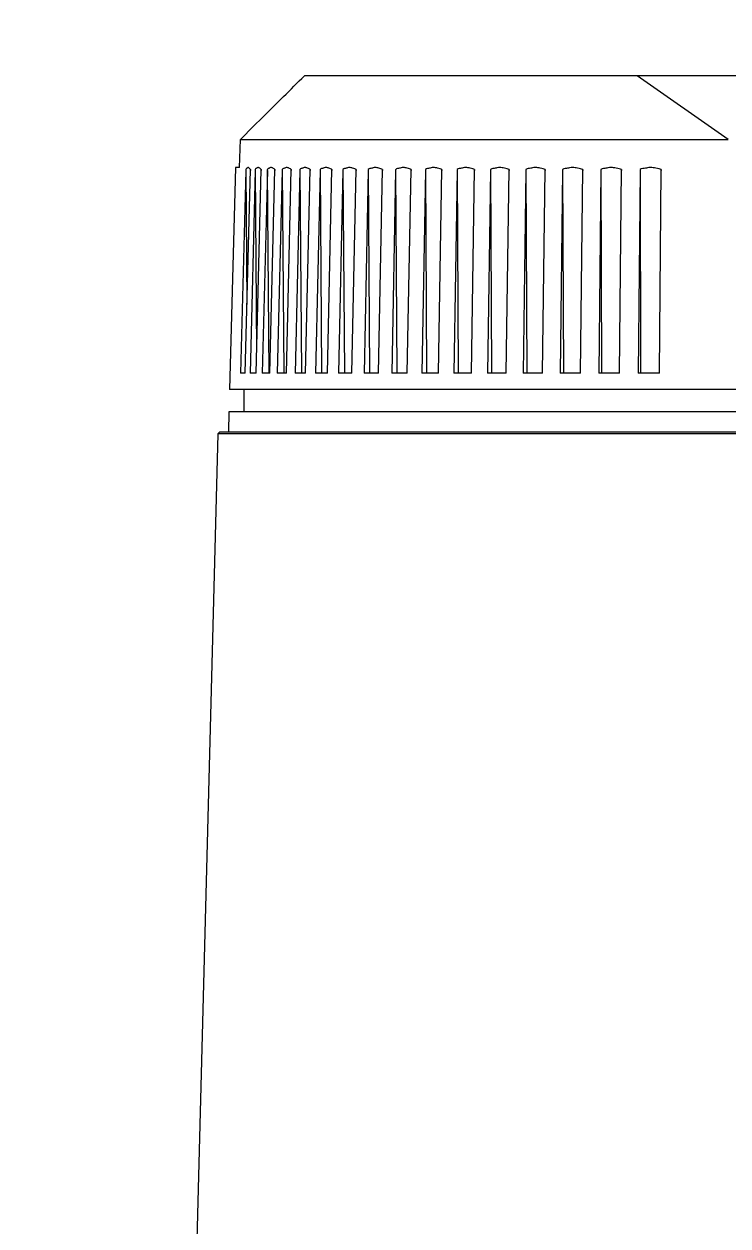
# Model space of a CAD drawing. Header units: inches. Extents: x 52169 to 69006, y 13152 to 42758.
# Drawn here: x 63313.8 to 63382.9, y 40877.3 to 40995.3 of the extents above; entities that cross this region are included whole.
import ezdxf

# ---------------------------------------------------------------- set-up
doc = ezdxf.new("R2010")
doc.units = ezdxf.units.IN
doc.header["$MEASUREMENT"] = 0
doc.styles.add('ING-AMB', font='romans.shx', dxfattribs={"width": 0.75, "oblique": 15})
doc.dimstyles.new('ING-AMB 25', dxfattribs={"dimscale": 25, "dimtxt": 3, "dimasz": 2.5, "dimexe": 1, "dimexo": 1, "dimgap": 1, "dimtad": 1, "dimdec": 0, "dimzin": 0, "dimdsep": 46, "dimtxsty": 'ING-AMB', "dimcen": 0.1, "dimclrd": 7, "dimclre": 7, "dimclrt": 2, "dimadec": 0, "dimazin": 0, "dimtfac": 1, "dimtdec": 0, "dimtmove": 0, "dimatfit": 0, "dimfxl": 1.25, "dimtolj": 1, "dimtzin": 0, "dimarcsym": 1})

# ---------------------------------------------------------------- blocks, each defined once
blk = doc.blocks.new('*D57')
at = {"color": 7, "lineweight": -2, "transparency": 16777216}
for p, q in [((63564.06, 41811.61), (59896, 41811.61)), ((59921, 41749.11), (59921, 38274.11)), ((60981.56, 38211.61), (59896, 38211.61))]:
    blk.add_line(p, q, dxfattribs=at)
at = {"color": 7, "transparency": 16777216}
for points in [[(59910.59, 41749.11), (59931.42, 41749.11), (59921, 41811.61)], [(59910.59, 38274.11), (59931.42, 38274.11), (59921, 38211.61)]]:
    blk.add_solid(points, dxfattribs=at)
at = {"layer": 'Defpoints', "color": 0, "transparency": 16777216}
for p in [(63589.06, 41811.61), (59921, 38211.61), (61006.56, 38211.61)]:
    blk.add_point(p, dxfattribs=at)
at = {"color": 2, "transparency": 16777216, "insert": (59858.5, 40011.61), "char_height": 75, "attachment_point": 5, "rotation": 90, "style": 'ING-AMB'}
blk.add_mtext('\\A1;3600', dxfattribs=at)
blk = doc.blocks.new('*D161')
at = {"color": 7, "lineweight": -2, "transparency": 16777216}
for p, q in [((61006.56, 38236.61), (61006.56, 42382.03)), ((63906.56, 41836.61), (63906.56, 42382.03)), ((63844.06, 42357.03), (61069.06, 42357.03))]:
    blk.add_line(p, q, dxfattribs=at)
at = {"color": 7, "transparency": 16777216}
for points in [[(61069.06, 42367.45), (61069.06, 42346.62), (61006.56, 42357.03)], [(63844.06, 42367.45), (63844.06, 42346.62), (63906.56, 42357.03)]]:
    blk.add_solid(points, dxfattribs=at)
at = {"layer": 'Defpoints', "color": 0, "transparency": 16777216}
for p in [(61006.56, 42357.03), (63906.56, 41811.61), (61006.56, 38211.61)]:
    blk.add_point(p, dxfattribs=at)
at = {"color": 2, "transparency": 16777216, "insert": (62456.56, 42419.53), "char_height": 75, "attachment_point": 5, "style": 'ING-AMB'}
blk.add_mtext('\\A1;2900', dxfattribs=at)
blk = doc.blocks.new('*D162')
at = {"color": 7, "lineweight": -2, "transparency": 16777216}
for p, q in [((61006.56, 38236.61), (61006.56, 42671.39)), ((65581.56, 41836.61), (65581.56, 42671.39)), ((65519.06, 42646.39), (61069.06, 42646.39))]:
    blk.add_line(p, q, dxfattribs=at)
at = {"color": 7, "transparency": 16777216}
for points in [[(61069.06, 42656.81), (61069.06, 42635.98), (61006.56, 42646.39)], [(65519.06, 42656.81), (65519.06, 42635.98), (65581.56, 42646.39)]]:
    blk.add_solid(points, dxfattribs=at)
at = {"layer": 'Defpoints', "color": 0, "transparency": 16777216}
for p in [(61006.56, 42646.39), (65581.56, 41811.61, 0), (61006.56, 38211.61)]:
    blk.add_point(p, dxfattribs=at)
at = {"color": 2, "transparency": 16777216, "insert": (63294.06, 42708.89), "char_height": 75, "attachment_point": 5, "style": 'ING-AMB'}
blk.add_mtext('\\A1;4575', dxfattribs=at)
blk = doc.blocks.new('*D163')
at = {"color": 7, "lineweight": -2, "transparency": 16777216}
for p, q in [((63564.06, 41811.61), (59621.63, 41811.61)), ((59646.63, 41749.11), (59646.63, 36234.18)), ((60987.71, 36171.68), (59621.63, 36171.68))]:
    blk.add_line(p, q, dxfattribs=at)
at = {"color": 7, "transparency": 16777216}
for points in [[(59636.21, 41749.11), (59657.05, 41749.11), (59646.63, 41811.61)], [(59636.21, 36234.18), (59657.05, 36234.18), (59646.63, 36171.68)]]:
    blk.add_solid(points, dxfattribs=at)
at = {"layer": 'Defpoints', "color": 0, "transparency": 16777216}
for p in [(63589.06, 41811.61), (59646.63, 36171.68), (61012.71, 36171.68)]:
    blk.add_point(p, dxfattribs=at)
at = {"color": 2, "transparency": 16777216, "insert": (59584.13, 38991.64), "char_height": 75, "attachment_point": 5, "rotation": 90, "style": 'ING-AMB'}
blk.add_mtext('\\A1;5640', dxfattribs=at)

msp = doc.modelspace()

# ---------------------------------------------------------------- linework, layer by layer
at = {"color": 8, "linetype": 'Continuous', "lineweight": 0, "extrusion": (-2.22045e-16, 1, -2.22045e-16)}
for p, q in [((63386.88, 40990.2), (63341.34, 40990.2)), ((63382.95, 40983.95), (63374.02, 40990.2)), ((63334.97, 40981.2), (63335.05, 40983.95)), ((63335.05, 40983.95), (63382.95, 40983.95)), ((63334.56, 40981.2), (63333.99, 40959.4)), ((63334.97, 40981.2), (63334.56, 40981.2)), ((63335.59, 40980.9), (63335.08, 40961)), ((63335.53, 40961), (63336.04, 40981)), ((63335.59, 40981), (63335.7, 40967.74)), ((63336.5, 40980.9), (63336, 40961)), ((63336.04, 40981), (63336.04, 40980.9)), ((63336.5, 40981), (63336.65, 40963.08)), ((63336.6, 40961), (63337.1, 40981)), ((63337.1, 40981), (63337.1, 40980.9)), ((63337.7, 40980.9), (63337.2, 40961)), ((63337.69, 40981), (63337.86, 40961)), ((63337.95, 40961), (63338.44, 40981)), ((63338.44, 40981), (63338.44, 40980.9)), ((63339.16, 40980.9), (63338.68, 40961)), ((63339.16, 40981), (63339.32, 40961)), ((63339.57, 40961), (63340.05, 40981)), ((63340.05, 40981), (63340.05, 40980.9)), ((63340.89, 40980.9), (63340.43, 40961)), ((63340.89, 40981), (63341.05, 40961)), ((63341.46, 40961), (63341.92, 40981)), ((63341.92, 40981), (63341.92, 40980.9)), ((63342.89, 40980.9), (63342.44, 40961)), ((63342.88, 40981), (63343.03, 40961)), ((63343.6, 40961), (63344.05, 40981)), ((63344.04, 40981), (63344.04, 40980.9)), ((63345.12, 40980.9), (63344.7, 40961)), ((63345.12, 40981), (63345.27, 40961)), ((63345.99, 40961), (63346.41, 40981)), ((63346.41, 40981), (63346.41, 40980.9)), ((63347.6, 40980.9), (63347.2, 40961)), ((63347.6, 40981), (63347.74, 40961)), ((63348.61, 40961), (63349.01, 40981)), ((63349.01, 40981), (63349.01, 40980.9)), ((63350.3, 40980.9), (63349.93, 40961)), ((63350.3, 40981), (63350.43, 40961)), ((63351.45, 40961), (63351.83, 40981)), ((63351.83, 40981), (63351.83, 40980.9)), ((63353.22, 40980.9), (63352.87, 40961)), ((63353.22, 40981), (63353.34, 40961)), ((63354.5, 40961), (63354.85, 40981)), ((63354.85, 40981), (63354.85, 40980.9)), ((63356.33, 40980.9), (63356.01, 40961)), ((63356.33, 40981), (63356.44, 40961)), ((63357.74, 40961), (63358.06, 40981)), ((63358.06, 40981), (63358.06, 40980.9)), ((63359.63, 40980.9), (63359.33, 40961)), ((63359.63, 40981), (63359.72, 40961)), ((63361.15, 40961), (63361.45, 40981)), ((63361.45, 40981), (63361.45, 40980.9)), ((63363.09, 40980.9), (63362.83, 40961)), ((63363.09, 40981), (63363.18, 40961)), ((63364.73, 40961), (63364.99, 40981)), ((63364.99, 40981), (63364.99, 40980.9)), ((63366.7, 40980.9), (63366.47, 40961)), ((63366.7, 40981), (63366.78, 40961)), ((63368.45, 40961), (63368.68, 40981)), ((63368.68, 40981), (63368.68, 40980.9)), ((63370.45, 40980.9), (63370.25, 40961)), ((63370.45, 40981), (63370.51, 40961)), ((63372.29, 40961), (63372.48, 40981)), ((63372.48, 40981), (63372.48, 40980.9)), ((63374.31, 40980.9), (63374.14, 40961)), ((63374.31, 40981), (63374.36, 40961)), ((63376.23, 40961), (63376.4, 40981)), ((63376.4, 40981), (63376.4, 40980.9)), ((63335.53, 40961), (63335.08, 40961)), ((63336.6, 40961), (63336, 40961)), ((63337.95, 40961), (63337.2, 40961)), ((63339.57, 40961), (63338.68, 40961)), ((63341.46, 40961), (63340.43, 40961)), ((63343.6, 40961), (63342.44, 40961)), ((63345.99, 40961), (63344.7, 40961)), ((63348.61, 40961), (63347.2, 40961)), ((63351.45, 40961), (63349.93, 40961)), ((63354.5, 40961), (63352.87, 40961)), ((63357.74, 40961), (63356.01, 40961)), ((63361.15, 40961), (63359.33, 40961)), ((63364.73, 40961), (63362.83, 40961)), ((63368.45, 40961), (63366.47, 40961)), ((63372.29, 40961), (63370.25, 40961)), ((63376.23, 40961), (63374.14, 40961)), ((63453.77, 40959.4), (63333.99, 40959.4)), ((63335.38, 40959.4), (63335.38, 40957.2)), ((63333.93, 40957.2), (63333.88, 40955.2)), ((63418.81, 40957.2), (63333.93, 40957.2)), ((63332.85, 40955.05), (63330.63, 40870.2)), ((63332.99, 40955.2), (63332.85, 40955.05)), ((63419.34, 40955.05), (63332.85, 40955.05)), ((63419.34, 40955.2), (63332.99, 40955.2))]:
    msp.add_line(p, q, dxfattribs=at)
at = {"color": 8, "linetype": 'Continuous', "lineweight": 0}
msp.add_open_spline([(63335.05, 40983.95), (63335.76, 40984.66), (63337.19, 40986.08), (63339.29, 40988.16), (63340.66, 40989.52), (63341.34, 40990.2)], degree=3, dxfattribs=at)
for points in [[(63336.04, 40981), (63336.03, 40981.03), (63336.01, 40981.06), (63335.99, 40981.08), (63335.97, 40981.11), (63335.95, 40981.11), (63335.92, 40981.13), (63335.9, 40981.14), (63335.89, 40981.15), (63335.87, 40981.17), (63335.85, 40981.18), (63335.83, 40981.2), (63335.81, 40981.2), (63335.79, 40981.2), (63335.77, 40981.18), (63335.74, 40981.16), (63335.73, 40981.15), (63335.72, 40981.13), (63335.7, 40981.13), (63335.68, 40981.11), (63335.67, 40981.11), (63335.65, 40981.09), (63335.63, 40981.07), (63335.61, 40981.04), (63335.59, 40981)], [(63337.1, 40981), (63337.08, 40981.03), (63337.06, 40981.06), (63337.04, 40981.08), (63337.01, 40981.11), (63336.98, 40981.11), (63336.95, 40981.13), (63336.92, 40981.14), (63336.9, 40981.15), (63336.87, 40981.17), (63336.85, 40981.18), (63336.82, 40981.2), (63336.8, 40981.2), (63336.77, 40981.2), (63336.74, 40981.18), (63336.71, 40981.16), (63336.69, 40981.15), (63336.67, 40981.13), (63336.65, 40981.13), (63336.63, 40981.11), (63336.6, 40981.11), (63336.58, 40981.09), (63336.55, 40981.07), (63336.53, 40981.04), (63336.51, 40981)], [(63338.44, 40981), (63338.42, 40981.03), (63338.39, 40981.06), (63338.36, 40981.08), (63338.33, 40981.11), (63338.29, 40981.11), (63338.25, 40981.13), (63338.22, 40981.14), (63338.19, 40981.15), (63338.16, 40981.17), (63338.13, 40981.18), (63338.1, 40981.2), (63338.07, 40981.2), (63338.03, 40981.2), (63337.99, 40981.18), (63337.95, 40981.16), (63337.93, 40981.15), (63337.9, 40981.13), (63337.88, 40981.13), (63337.85, 40981.11), (63337.82, 40981.11), (63337.79, 40981.09), (63337.76, 40981.07), (63337.73, 40981.04), (63337.7, 40981)], [(63340.05, 40981), (63340.02, 40981.03), (63339.99, 40981.06), (63339.96, 40981.08), (63339.91, 40981.11), (63339.87, 40981.11), (63339.82, 40981.13), (63339.79, 40981.14), (63339.75, 40981.15), (63339.71, 40981.17), (63339.68, 40981.18), (63339.64, 40981.2), (63339.6, 40981.2), (63339.56, 40981.2), (63339.51, 40981.18), (63339.47, 40981.16), (63339.44, 40981.15), (63339.41, 40981.13), (63339.38, 40981.13), (63339.35, 40981.11), (63339.31, 40981.11), (63339.28, 40981.09), (63339.24, 40981.07), (63339.2, 40981.04), (63339.16, 40981)], [(63341.92, 40981), (63341.89, 40981.03), (63341.85, 40981.06), (63341.81, 40981.08), (63341.76, 40981.11), (63341.71, 40981.11), (63341.66, 40981.13), (63341.62, 40981.14), (63341.57, 40981.15), (63341.53, 40981.17), (63341.49, 40981.18), (63341.45, 40981.2), (63341.41, 40981.2), (63341.35, 40981.2), (63341.3, 40981.18), (63341.25, 40981.16), (63341.21, 40981.15), (63341.18, 40981.13), (63341.15, 40981.13), (63341.11, 40981.11), (63341.07, 40981.11), (63341.03, 40981.09), (63340.98, 40981.07), (63340.94, 40981.04), (63340.9, 40981)], [(63344.05, 40981), (63344.01, 40981.03), (63343.97, 40981.06), (63343.92, 40981.08), (63343.87, 40981.11), (63343.81, 40981.11), (63343.75, 40981.13), (63343.7, 40981.14), (63343.65, 40981.15), (63343.61, 40981.17), (63343.56, 40981.18), (63343.51, 40981.2), (63343.46, 40981.2), (63343.4, 40981.2), (63343.34, 40981.18), (63343.28, 40981.16), (63343.25, 40981.15), (63343.21, 40981.13), (63343.18, 40981.13), (63343.13, 40981.11), (63343.08, 40981.11), (63343.03, 40981.09), (63342.98, 40981.07), (63342.94, 40981.04), (63342.89, 40981)], [(63346.41, 40981), (63346.37, 40981.03), (63346.32, 40981.06), (63346.28, 40981.08), (63346.22, 40981.11), (63346.15, 40981.11), (63346.08, 40981.13), (63346.03, 40981.14), (63345.98, 40981.15), (63345.92, 40981.17), (63345.87, 40981.18), (63345.82, 40981.2), (63345.77, 40981.2), (63345.7, 40981.2), (63345.63, 40981.18), (63345.57, 40981.16), (63345.53, 40981.15), (63345.49, 40981.13), (63345.45, 40981.13), (63345.4, 40981.11), (63345.34, 40981.11), (63345.29, 40981.09), (63345.23, 40981.07), (63345.18, 40981.04), (63345.13, 40981)], [(63349.01, 40981), (63348.96, 40981.03), (63348.91, 40981.06), (63348.86, 40981.08), (63348.79, 40981.11), (63348.72, 40981.11), (63348.65, 40981.13), (63348.59, 40981.14), (63348.54, 40981.15), (63348.48, 40981.17), (63348.42, 40981.18), (63348.36, 40981.2), (63348.3, 40981.2), (63348.23, 40981.2), (63348.16, 40981.18), (63348.09, 40981.16), (63348.04, 40981.15), (63348, 40981.13), (63347.96, 40981.13), (63347.9, 40981.11), (63347.84, 40981.11), (63347.78, 40981.09), (63347.72, 40981.07), (63347.66, 40981.04), (63347.6, 40981)], [(63351.83, 40981), (63351.78, 40981.03), (63351.72, 40981.06), (63351.67, 40981.08), (63351.59, 40981.11), (63351.52, 40981.11), (63351.44, 40981.13), (63351.38, 40981.14), (63351.31, 40981.15), (63351.25, 40981.17), (63351.19, 40981.18), (63351.13, 40981.2), (63351.06, 40981.2), (63350.98, 40981.2), (63350.91, 40981.18), (63350.83, 40981.16), (63350.78, 40981.15), (63350.73, 40981.13), (63350.69, 40981.13), (63350.62, 40981.11), (63350.56, 40981.11), (63350.5, 40981.09), (63350.43, 40981.07), (63350.37, 40981.04), (63350.31, 40981)], [(63354.85, 40981), (63354.79, 40981.03), (63354.74, 40981.06), (63354.68, 40981.08), (63354.6, 40981.11), (63354.52, 40981.11), (63354.43, 40981.13), (63354.37, 40981.14), (63354.3, 40981.15), (63354.23, 40981.17), (63354.17, 40981.18), (63354.1, 40981.2), (63354.03, 40981.2), (63353.95, 40981.2), (63353.86, 40981.18), (63353.78, 40981.16), (63353.73, 40981.15), (63353.68, 40981.13), (63353.63, 40981.13), (63353.56, 40981.11), (63353.49, 40981.11), (63353.43, 40981.09), (63353.36, 40981.07), (63353.29, 40981.04), (63353.22, 40981)], [(63358.06, 40981), (63358, 40981.03), (63357.94, 40981.06), (63357.88, 40981.08), (63357.8, 40981.11), (63357.71, 40981.11), (63357.62, 40981.13), (63357.55, 40981.14), (63357.48, 40981.15), (63357.41, 40981.17), (63357.34, 40981.18), (63357.27, 40981.2), (63357.19, 40981.2), (63357.1, 40981.2), (63357.01, 40981.18), (63356.93, 40981.16), (63356.87, 40981.15), (63356.82, 40981.13), (63356.77, 40981.13), (63356.7, 40981.11), (63356.62, 40981.11), (63356.55, 40981.09), (63356.48, 40981.07), (63356.41, 40981.04), (63356.33, 40981)], [(63361.45, 40981), (63361.39, 40981.03), (63361.32, 40981.06), (63361.26, 40981.08), (63361.17, 40981.11), (63361.08, 40981.11), (63360.99, 40981.13), (63360.91, 40981.14), (63360.83, 40981.15), (63360.76, 40981.17), (63360.69, 40981.18), (63360.61, 40981.2), (63360.54, 40981.2), (63360.44, 40981.2), (63360.35, 40981.18), (63360.25, 40981.16), (63360.2, 40981.15), (63360.14, 40981.13), (63360.09, 40981.13), (63360.01, 40981.11), (63359.93, 40981.11), (63359.86, 40981.09), (63359.78, 40981.07), (63359.7, 40981.04), (63359.63, 40981)], [(63364.99, 40981), (63364.93, 40981.03), (63364.86, 40981.06), (63364.79, 40981.08), (63364.7, 40981.11), (63364.6, 40981.11), (63364.51, 40981.13), (63364.43, 40981.14), (63364.35, 40981.15), (63364.27, 40981.17), (63364.2, 40981.18), (63364.12, 40981.2), (63364.04, 40981.2), (63363.94, 40981.2), (63363.84, 40981.18), (63363.74, 40981.16), (63363.69, 40981.15), (63363.63, 40981.13), (63363.57, 40981.13), (63363.49, 40981.11), (63363.41, 40981.11), (63363.33, 40981.09), (63363.25, 40981.07), (63363.17, 40981.04), (63363.09, 40981)], [(63368.68, 40981), (63368.61, 40981.03), (63368.54, 40981.06), (63368.47, 40981.08), (63368.37, 40981.11), (63368.27, 40981.11), (63368.18, 40981.13), (63368.09, 40981.14), (63368.01, 40981.15), (63367.93, 40981.17), (63367.85, 40981.18), (63367.77, 40981.2), (63367.69, 40981.2), (63367.59, 40981.2), (63367.48, 40981.18), (63367.38, 40981.16), (63367.32, 40981.15), (63367.26, 40981.13), (63367.2, 40981.13), (63367.12, 40981.11), (63367.03, 40981.11), (63366.95, 40981.09), (63366.87, 40981.07), (63366.79, 40981.04), (63366.7, 40981)], [(63372.48, 40981), (63372.41, 40981.03), (63372.34, 40981.06), (63372.27, 40981.08), (63372.17, 40981.11), (63372.07, 40981.11), (63371.97, 40981.13), (63371.88, 40981.14), (63371.8, 40981.15), (63371.71, 40981.17), (63371.63, 40981.18), (63371.55, 40981.2), (63371.46, 40981.2), (63371.36, 40981.2), (63371.25, 40981.18), (63371.15, 40981.16), (63371.09, 40981.15), (63371.02, 40981.13), (63370.96, 40981.13), (63370.88, 40981.11), (63370.79, 40981.11), (63370.71, 40981.09), (63370.62, 40981.07), (63370.53, 40981.04), (63370.45, 40981)], [(63376.4, 40981), (63376.32, 40981.03), (63376.25, 40981.06), (63376.18, 40981.08), (63376.08, 40981.11), (63375.97, 40981.11), (63375.87, 40981.13), (63375.78, 40981.14), (63375.69, 40981.15), (63375.61, 40981.17), (63375.52, 40981.18), (63375.44, 40981.2), (63375.35, 40981.2), (63375.24, 40981.2), (63375.13, 40981.18), (63375.03, 40981.16), (63374.96, 40981.15), (63374.9, 40981.13), (63374.83, 40981.13), (63374.75, 40981.11), (63374.66, 40981.11), (63374.57, 40981.09), (63374.48, 40981.07), (63374.39, 40981.04), (63374.31, 40981)]]:
    msp.add_open_spline(points, degree=3, knots=[0, 0, 0, 0, 0.108234, 0.108234, 0.108234, 0.25564, 0.25564, 0.25564, 0.37886, 0.37886, 0.37886, 0.49998, 0.49998, 0.49998, 0.653249, 0.653249, 0.653249, 0.744317, 0.744317, 0.744317, 0.868717, 0.868717, 0.868717, 1, 1, 1, 1], dxfattribs=at)

# ---------------------------------------------------------------- dimensions: what is measured, and where the dimension line sits
for base, p1, picture, middle in [((61006.56, 42646.39), (65581.56, 41811.61, 0), '*D162', (63294.06, 42708.89)), ((61006.56, 42357.03), (63906.56, 41811.61), '*D161', (62456.56, 42419.53))]:
    dim = msp.add_linear_dim(base=base, p1=p1, p2=(61006.56, 38211.61), dimstyle='ING-AMB 25', override={"dimpost": '\\X'})
    dim.commit()
    dim.dimension.update_dxf_attribs({"geometry": picture, "text_midpoint": middle})
for base, p2, picture, middle in [((59646.63, 36171.68), (61012.71, 36171.68), '*D163', (59584.13, 38991.64)), ((59921, 38211.61), (61006.56, 38211.61), '*D57', (59858.5, 40011.61))]:
    dim = msp.add_linear_dim(base=base, p1=(63589.06, 41811.61), p2=p2, angle=90, dimstyle='ING-AMB 25', override={"dimpost": '\\X'})
    dim.commit()
    dim.dimension.update_dxf_attribs({"geometry": picture, "text_midpoint": middle})

doc.saveas('drawing.dxf')
